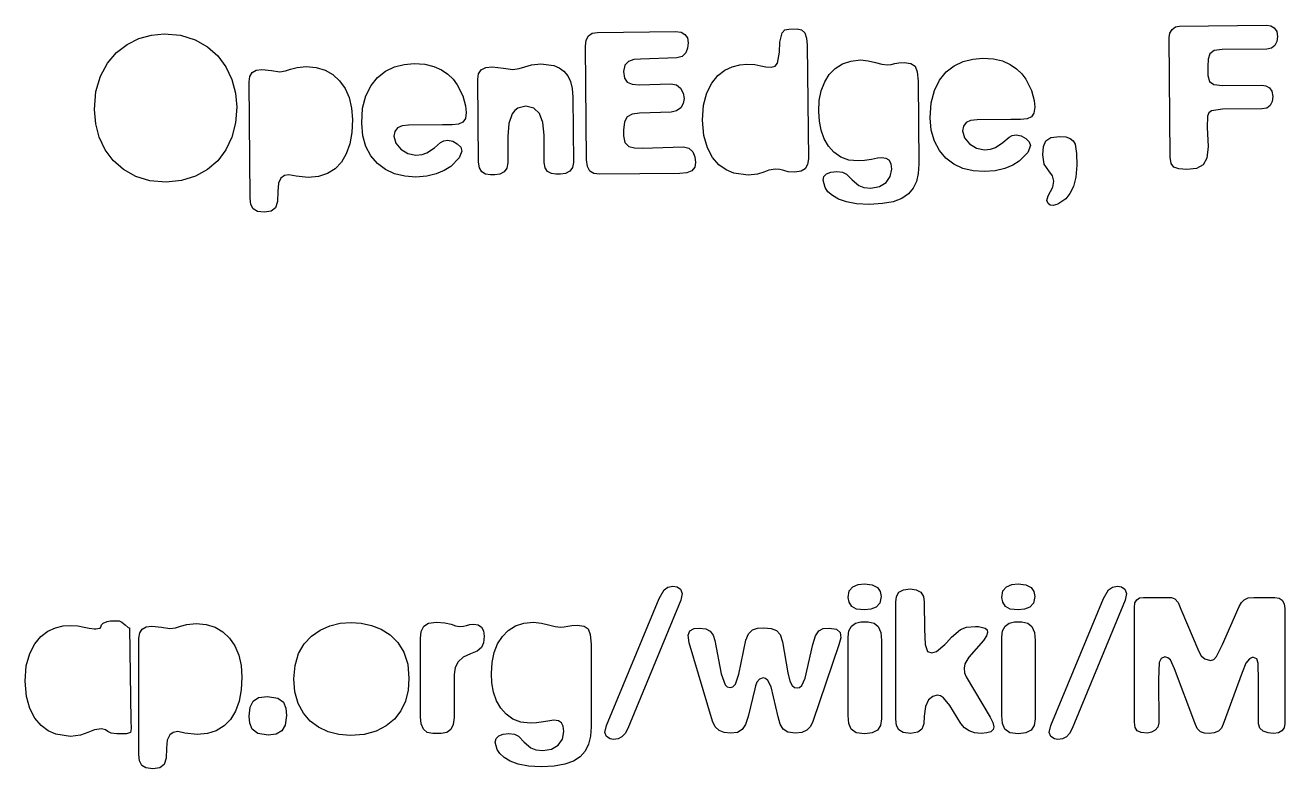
# Model space of a CAD drawing. Header units: metres. Extents: x -207 to 147, y 1162 to 1484.
# Drawn here: x -9.49 to 34.6, y 1182.22 to 1208.25 of the extents above; entities that cross this region are included whole.
import ezdxf

# ---------------------------------------------------------------- set-up
doc = ezdxf.new("R2010")
doc.units = ezdxf.units.M

msp = doc.modelspace()

# ---------------------------------------------------------------- linework, layer by layer
at = {"layer": 'COMPONENT0'}
for p, q in [((30.918, 1208.22, 0), (33.967, 1208.249, 0)), ((33.967, 1208.249, 0), (34.111, 1208.226, 0)), ((-5.509, 1207.779, 0), (-5.07, 1207.901, 0)), ((-5.07, 1207.901, 0), (-4.631, 1207.945, 0)), ((-4.631, 1207.945, 0), (-4.051, 1207.896, 0)), ((-4.051, 1207.896, 0), (-3.544, 1207.739, 0)), ((10.15, 1207.727, 0), (10.229, 1207.877, 0)), ((10.229, 1207.877, 0), (10.361, 1207.967, 0)), ((10.361, 1207.967, 0), (10.547, 1207.999, 0)), ((10.547, 1207.999, 0), (13.274, 1208.025, 0)), ((13.274, 1208.025, 0), (13.467, 1208.002, 0)), ((13.467, 1208.002, 0), (13.605, 1207.929, 0)), ((13.605, 1207.929, 0), (13.689, 1207.806, 0)), ((16.922, 1207.657, 0), (17.003, 1207.984, 0)), ((17.003, 1207.984, 0), (17.096, 1208.081, 0)), ((17.096, 1208.081, 0), (17.239, 1208.115, 0)), ((17.239, 1208.115, 0), (17.532, 1208.118, 0)), ((17.532, 1208.118, 0), (17.686, 1208.083, 0)), ((17.686, 1208.083, 0), (17.797, 1207.977, 0)), ((17.797, 1207.977, 0), (17.864, 1207.799, 0)), ((30.555, 1207.821, 0), (30.58, 1207.967, 0)), ((30.595, 1203.631, 0), (30.555, 1207.821, 0)), ((30.58, 1207.967, 0), (30.659, 1208.097, 0)), ((30.659, 1208.097, 0), (30.776, 1208.189, 0)), ((30.776, 1208.189, 0), (30.918, 1208.22, 0)), ((34.111, 1208.226, 0), (34.235, 1208.153, 0)), ((34.235, 1208.153, 0), (34.322, 1208.03, 0)), ((34.322, 1208.03, 0), (34.352, 1207.858, 0)), ((34.352, 1207.858, 0), (34.33, 1207.679, 0)), ((-6.296, 1207.291, 0), (-5.925, 1207.576, 0)), ((-5.925, 1207.576, 0), (-5.509, 1207.779, 0)), ((-3.544, 1207.739, 0), (-3.11, 1207.491, 0)), ((-3.11, 1207.491, 0), (-2.75, 1207.171, 0)), ((10.126, 1207.518, 0), (10.15, 1207.727, 0)), ((10.163, 1203.54, 0), (10.126, 1207.518, 0)), ((13.698, 1207.446, 0), (13.63, 1207.277, 0)), ((13.689, 1207.806, 0), (13.718, 1207.633, 0)), ((13.718, 1207.633, 0), (13.698, 1207.446, 0)), ((16.91, 1207.305, 0), (16.922, 1207.657, 0)), ((17.864, 1207.799, 0), (17.889, 1207.549, 0)), ((17.889, 1207.549, 0), (17.926, 1203.576, 0)), ((32.406, 1207.4, 0), (32.128, 1207.361, 0)), ((33.975, 1207.415, 0), (32.406, 1207.4, 0)), ((34.141, 1207.447, 0), (33.975, 1207.415, 0)), ((34.26, 1207.539, 0), (34.141, 1207.447, 0)), ((34.33, 1207.679, 0), (34.26, 1207.539, 0)), ((-6.611, 1206.922, 0), (-6.296, 1207.291, 0)), ((-2.75, 1207.171, 0), (-2.466, 1206.787, 0)), ((11.628, 1206.983, 0), (11.497, 1206.853, 0)), ((11.818, 1207.043, 0), (11.628, 1206.983, 0)), ((12.052, 1207.06, 0), (11.818, 1207.043, 0)), ((13.32, 1207.102, 0), (12.052, 1207.06, 0)), ((13.506, 1207.151, 0), (13.32, 1207.102, 0)), ((13.63, 1207.277, 0), (13.506, 1207.151, 0)), ((16.844, 1206.924, 0), (16.91, 1207.305, 0)), ((19.118, 1206.893, 0), (19.413, 1206.995, 0)), ((19.413, 1206.995, 0), (19.75, 1207.031, 0)), ((19.75, 1207.031, 0), (20.022, 1207.005, 0)), ((20.022, 1207.005, 0), (20.275, 1206.945, 0)), ((20.275, 1206.945, 0), (20.499, 1206.888, 0)), ((20.95, 1206.903, 0), (21.089, 1206.93, 0)), ((21.089, 1206.93, 0), (21.276, 1206.943, 0)), ((21.276, 1206.943, 0), (21.515, 1206.912, 0)), ((23.026, 1206.826, 0), (23.339, 1206.975, 0)), ((23.339, 1206.975, 0), (23.678, 1207.064, 0)), ((23.678, 1207.064, 0), (24.031, 1207.096, 0)), ((24.031, 1207.096, 0), (24.405, 1207.073, 0)), ((24.405, 1207.073, 0), (24.721, 1206.996, 0)), ((24.721, 1206.996, 0), (24.987, 1206.876, 0)), ((31.918, 1207.062, 0), (31.906, 1206.802, 0)), ((31.979, 1207.25, 0), (31.918, 1207.062, 0)), ((32.128, 1207.361, 0), (31.979, 1207.25, 0)), ((-6.86, 1206.468, 0), (-6.611, 1206.922, 0)), ((-2.466, 1206.787, 0), (-2.259, 1206.347, 0)), ((-1.626, 1206.458, 0), (-1.542, 1206.591, 0)), ((-1.542, 1206.591, 0), (-1.401, 1206.672, 0)), ((-1.401, 1206.672, 0), (-1.203, 1206.701, 0)), ((-1.203, 1206.701, 0), (-0.866, 1206.66, 0)), ((-0.866, 1206.66, 0), (-0.572, 1206.619, 0)), ((-0.572, 1206.619, 0), (-0.378, 1206.646, 0)), ((-0.378, 1206.646, 0), (-0.199, 1206.707, 0)), ((-0.199, 1206.707, 0), (0.024, 1206.771, 0)), ((0.024, 1206.771, 0), (0.35, 1206.803, 0)), ((0.35, 1206.803, 0), (0.694, 1206.774, 0)), ((0.694, 1206.774, 0), (1.007, 1206.678, 0)), ((1.007, 1206.678, 0), (1.283, 1206.52, 0)), ((1.283, 1206.52, 0), (1.516, 1206.305, 0)), ((2.847, 1206.422, 0), (3.123, 1206.637, 0)), ((3.123, 1206.637, 0), (3.437, 1206.787, 0)), ((3.437, 1206.787, 0), (3.776, 1206.875, 0)), ((3.776, 1206.875, 0), (4.128, 1206.907, 0)), ((4.128, 1206.907, 0), (4.502, 1206.884, 0)), ((4.502, 1206.884, 0), (4.818, 1206.807, 0)), ((4.818, 1206.807, 0), (5.084, 1206.688, 0)), ((5.084, 1206.688, 0), (5.308, 1206.537, 0)), ((5.308, 1206.537, 0), (5.491, 1206.361, 0)), ((6.35, 1206.363, 0), (6.38, 1206.549, 0)), ((6.38, 1206.549, 0), (6.475, 1206.683, 0)), ((6.475, 1206.683, 0), (6.634, 1206.764, 0)), ((6.634, 1206.764, 0), (6.858, 1206.793, 0)), ((6.858, 1206.793, 0), (7.254, 1206.745, 0)), ((7.254, 1206.745, 0), (7.577, 1206.697, 0)), ((7.577, 1206.697, 0), (7.804, 1206.728, 0)), ((7.804, 1206.728, 0), (8.001, 1206.796, 0)), ((8.001, 1206.796, 0), (8.231, 1206.864, 0)), ((8.231, 1206.864, 0), (8.557, 1206.897, 0)), ((8.557, 1206.897, 0), (9.012, 1206.834, 0)), ((9.012, 1206.834, 0), (9.203, 1206.752, 0)), ((9.203, 1206.752, 0), (9.368, 1206.637, 0)), ((9.368, 1206.637, 0), (9.503, 1206.481, 0)), ((11.497, 1206.853, 0), (11.448, 1206.629, 0)), ((11.448, 1206.629, 0), (11.483, 1206.396, 0)), ((14.543, 1206.225, 0), (14.756, 1206.486, 0)), ((14.756, 1206.486, 0), (14.999, 1206.674, 0)), ((14.999, 1206.674, 0), (15.262, 1206.795, 0)), ((15.262, 1206.795, 0), (15.526, 1206.861, 0)), ((15.526, 1206.861, 0), (15.771, 1206.884, 0)), ((15.771, 1206.884, 0), (16.05, 1206.868, 0)), ((16.05, 1206.868, 0), (16.263, 1206.83, 0)), ((16.263, 1206.83, 0), (16.439, 1206.791, 0)), ((16.439, 1206.791, 0), (16.622, 1206.775, 0)), ((16.622, 1206.775, 0), (16.762, 1206.813, 0)), ((16.762, 1206.813, 0), (16.844, 1206.924, 0)), ((18.497, 1206.263, 0), (18.659, 1206.523, 0)), ((18.659, 1206.523, 0), (18.866, 1206.733, 0)), ((18.866, 1206.733, 0), (19.118, 1206.893, 0)), ((20.499, 1206.888, 0), (20.69, 1206.864, 0)), ((20.69, 1206.864, 0), (20.826, 1206.877, 0)), ((20.826, 1206.877, 0), (20.95, 1206.903, 0)), ((21.515, 1206.912, 0), (21.662, 1206.815, 0)), ((21.662, 1206.815, 0), (21.738, 1206.618, 0)), ((21.738, 1206.618, 0), (21.766, 1206.288, 0)), ((22.518, 1206.325, 0), (22.75, 1206.611, 0)), ((22.75, 1206.611, 0), (23.026, 1206.826, 0)), ((24.987, 1206.876, 0), (25.211, 1206.726, 0)), ((25.211, 1206.726, 0), (25.394, 1206.55, 0)), ((25.394, 1206.55, 0), (25.537, 1206.355, 0)), ((31.906, 1206.802, 0), (31.913, 1206.487, 0)), ((31.913, 1206.487, 0), (31.966, 1206.283, 0)), ((-7.019, 1205.927, 0), (-6.86, 1206.468, 0)), ((-2.259, 1206.347, 0), (-2.13, 1205.87, 0)), ((-1.653, 1206.271, 0), (-1.626, 1206.458, 0)), ((-1.614, 1202.197, 0), (-1.653, 1206.271, 0)), ((1.516, 1206.305, 0), (1.704, 1206.036, 0)), ((2.436, 1205.777, 0), (2.616, 1206.137, 0)), ((2.616, 1206.137, 0), (2.847, 1206.422, 0)), ((5.491, 1206.361, 0), (5.634, 1206.166, 0)), ((5.634, 1206.166, 0), (5.829, 1205.772, 0)), ((6.377, 1203.46, 0), (6.35, 1206.363, 0)), ((9.503, 1206.481, 0), (9.6, 1206.279, 0)), ((9.6, 1206.279, 0), (9.659, 1206.03, 0)), ((11.483, 1206.396, 0), (11.583, 1206.253, 0)), ((11.583, 1206.253, 0), (11.754, 1206.18, 0)), ((11.754, 1206.18, 0), (12.002, 1206.158, 0)), ((12.002, 1206.158, 0), (13.108, 1206.198, 0)), ((13.108, 1206.198, 0), (13.304, 1206.159, 0)), ((13.304, 1206.159, 0), (13.451, 1206.04, 0)), ((14.369, 1205.885, 0), (14.543, 1206.225, 0)), ((18.379, 1205.955, 0), (18.497, 1206.263, 0)), ((21.766, 1206.288, 0), (21.793, 1203.385, 0)), ((22.338, 1205.965, 0), (22.518, 1206.325, 0)), ((25.537, 1206.355, 0), (25.731, 1205.961, 0)), ((31.966, 1206.283, 0), (32.117, 1206.171, 0)), ((32.117, 1206.171, 0), (32.418, 1206.14, 0)), ((32.418, 1206.14, 0), (33.796, 1206.154, 0)), ((33.796, 1206.154, 0), (33.94, 1206.131, 0)), ((33.94, 1206.131, 0), (34.065, 1206.061, 0)), ((34.065, 1206.061, 0), (34.151, 1205.936, 0)), ((-7.068, 1205.297, 0), (-7.019, 1205.927, 0)), ((-2.13, 1205.87, 0), (-2.085, 1205.374, 0)), ((1.704, 1206.036, 0), (1.844, 1205.715, 0)), ((1.844, 1205.715, 0), (1.933, 1205.348, 0)), ((2.322, 1205.34, 0), (2.436, 1205.777, 0)), ((5.829, 1205.772, 0), (5.924, 1205.425, 0)), ((9.659, 1206.03, 0), (9.681, 1205.734, 0)), ((9.681, 1205.734, 0), (9.702, 1203.448, 0)), ((13.451, 1206.04, 0), (13.543, 1205.871, 0)), ((13.543, 1205.871, 0), (13.575, 1205.682, 0)), ((13.575, 1205.682, 0), (13.547, 1205.505, 0)), ((14.255, 1205.454, 0), (14.369, 1205.885, 0)), ((18.287, 1205.229, 0), (18.308, 1205.608, 0)), ((18.308, 1205.608, 0), (18.379, 1205.955, 0)), ((22.224, 1205.528, 0), (22.338, 1205.965, 0)), ((25.731, 1205.961, 0), (25.826, 1205.614, 0)), ((25.826, 1205.614, 0), (25.85, 1205.383, 0)), ((34.151, 1205.936, 0), (34.181, 1205.748, 0)), ((34.181, 1205.748, 0), (34.159, 1205.575, 0)), ((-7.023, 1204.802, 0), (-7.068, 1205.297, 0)), ((-2.085, 1205.374, 0), (-2.124, 1204.831, 0)), ((1.933, 1205.348, 0), (1.965, 1204.943, 0)), ((2.288, 1204.823, 0), (2.322, 1205.34, 0)), ((5.948, 1205.194, 0), (5.921, 1204.981, 0)), ((5.924, 1205.425, 0), (5.948, 1205.194, 0)), ((7.646, 1205.259, 0), (7.557, 1205.143, 0)), ((7.755, 1205.342, 0), (7.646, 1205.259, 0)), ((8.036, 1205.411, 0), (7.755, 1205.342, 0)), ((8.311, 1205.35, 0), (8.036, 1205.411, 0)), ((8.509, 1205.163, 0), (8.311, 1205.35, 0)), ((8.63, 1204.848, 0), (8.509, 1205.163, 0)), ((12.011, 1205.17, 0), (11.753, 1205.137, 0)), ((13.118, 1205.21, 0), (12.011, 1205.17, 0)), ((13.313, 1205.246, 0), (13.118, 1205.21, 0)), ((13.457, 1205.352, 0), (13.313, 1205.246, 0)), ((13.547, 1205.505, 0), (13.457, 1205.352, 0)), ((14.221, 1204.92, 0), (14.255, 1205.454, 0)), ((18.31, 1204.892, 0), (18.287, 1205.229, 0)), ((22.19, 1205.011, 0), (22.224, 1205.528, 0)), ((25.823, 1205.169, 0), (25.736, 1205.041, 0)), ((25.85, 1205.383, 0), (25.823, 1205.169, 0)), ((31.943, 1205.177, 0), (31.893, 1205.06, 0)), ((32.035, 1205.252, 0), (31.943, 1205.177, 0)), ((32.426, 1205.307, 0), (32.035, 1205.252, 0)), ((33.804, 1205.32, 0), (32.426, 1205.307, 0)), ((33.971, 1205.35, 0), (33.804, 1205.32, 0)), ((34.089, 1205.439, 0), (33.971, 1205.35, 0)), ((34.159, 1205.575, 0), (34.089, 1205.439, 0)), ((-6.898, 1204.328, 0), (-7.023, 1204.802, 0)), ((-2.124, 1204.831, 0), (-2.254, 1204.331, 0)), ((1.965, 1204.943, 0), (1.944, 1204.493, 0)), ((2.327, 1204.382, 0), (2.288, 1204.823, 0)), ((3.705, 1204.724, 0), (3.545, 1204.651, 0)), ((3.929, 1204.75, 0), (3.705, 1204.724, 0)), ((5.116, 1204.761, 0), (3.929, 1204.75, 0)), ((5.453, 1204.765, 0), (5.116, 1204.761, 0)), ((5.68, 1204.788, 0), (5.453, 1204.765, 0)), ((5.834, 1204.853, 0), (5.68, 1204.788, 0)), ((5.921, 1204.981, 0), (5.834, 1204.853, 0)), ((7.439, 1204.812, 0), (7.403, 1204.349, 0)), ((7.557, 1205.143, 0), (7.439, 1204.812, 0)), ((8.674, 1204.405, 0), (8.63, 1204.848, 0)), ((11.483, 1204.867, 0), (11.453, 1204.578, 0)), ((11.58, 1205.045, 0), (11.483, 1204.867, 0)), ((11.753, 1205.137, 0), (11.58, 1205.045, 0)), ((14.266, 1204.386, 0), (14.221, 1204.92, 0)), ((18.374, 1204.57, 0), (18.31, 1204.892, 0)), ((22.23, 1204.571, 0), (22.19, 1205.011, 0)), ((23.447, 1204.84, 0), (23.352, 1204.72, 0)), ((23.607, 1204.913, 0), (23.447, 1204.84, 0)), ((23.831, 1204.939, 0), (23.607, 1204.913, 0)), ((25.019, 1204.95, 0), (23.831, 1204.939, 0)), ((25.356, 1204.953, 0), (25.019, 1204.95, 0)), ((25.583, 1204.976, 0), (25.356, 1204.953, 0)), ((25.736, 1205.041, 0), (25.583, 1204.976, 0)), ((31.893, 1205.06, 0), (31.89, 1204.663, 0)), ((-6.693, 1203.892, 0), (-6.898, 1204.328, 0)), ((-2.254, 1204.331, 0), (-2.466, 1203.886, 0)), ((1.944, 1204.493, 0), (1.873, 1204.095, 0)), ((2.438, 1203.999, 0), (2.327, 1204.382, 0)), ((3.45, 1204.531, 0), (3.419, 1204.364, 0)), ((3.419, 1204.364, 0), (3.488, 1204.123, 0)), ((3.545, 1204.651, 0), (3.45, 1204.531, 0)), ((7.403, 1204.349, 0), (7.405, 1203.426, 0)), ((8.675, 1203.438, 0), (8.674, 1204.405, 0)), ((11.453, 1204.578, 0), (11.455, 1204.373, 0)), ((11.455, 1204.373, 0), (11.505, 1204.139, 0)), ((14.391, 1203.957, 0), (14.266, 1204.386, 0)), ((18.479, 1204.274, 0), (18.374, 1204.57, 0)), ((22.341, 1204.188, 0), (22.23, 1204.571, 0)), ((23.352, 1204.72, 0), (23.322, 1204.553, 0)), ((23.322, 1204.553, 0), (23.39, 1204.311, 0)), ((23.39, 1204.311, 0), (23.564, 1204.097, 0)), ((24.737, 1204.148, 0), (24.951, 1204.326, 0)), ((24.951, 1204.326, 0), (25.064, 1204.388, 0)), ((25.064, 1204.388, 0), (25.2, 1204.409, 0)), ((25.2, 1204.409, 0), (25.376, 1204.374, 0)), ((25.376, 1204.374, 0), (25.538, 1204.284, 0)), ((25.538, 1204.284, 0), (25.657, 1204.164, 0)), ((26.24, 1204.199, 0), (26.417, 1204.316, 0)), ((26.417, 1204.316, 0), (26.725, 1204.358, 0)), ((26.725, 1204.358, 0), (26.937, 1204.342, 0)), ((26.937, 1204.342, 0), (27.088, 1204.288, 0)), ((27.088, 1204.288, 0), (27.193, 1204.201, 0)), ((31.89, 1204.663, 0), (31.918, 1204.004, 0)), ((-6.41, 1203.515, 0), (-6.693, 1203.892, 0)), ((-2.466, 1203.886, 0), (-2.752, 1203.505, 0)), ((1.873, 1204.095, 0), (1.75, 1203.75, 0)), ((2.611, 1203.674, 0), (2.438, 1203.999, 0)), ((3.488, 1204.123, 0), (3.662, 1203.908, 0)), ((3.662, 1203.908, 0), (3.905, 1203.753, 0)), ((4.572, 1203.781, 0), (4.834, 1203.96, 0)), ((4.834, 1203.96, 0), (5.049, 1204.138, 0)), ((5.049, 1204.138, 0), (5.162, 1204.199, 0)), ((5.162, 1204.199, 0), (5.297, 1204.221, 0)), ((5.297, 1204.221, 0), (5.474, 1204.186, 0)), ((5.474, 1204.186, 0), (5.636, 1204.096, 0)), ((5.636, 1204.096, 0), (5.754, 1203.976, 0)), ((5.799, 1203.844, 0), (5.703, 1203.605, 0)), ((5.754, 1203.976, 0), (5.799, 1203.844, 0)), ((11.505, 1204.139, 0), (11.638, 1204.008, 0)), ((11.638, 1204.008, 0), (11.844, 1203.955, 0)), ((11.844, 1203.955, 0), (12.111, 1203.947, 0)), ((12.111, 1203.947, 0), (13.555, 1203.99, 0)), ((13.555, 1203.99, 0), (13.745, 1203.948, 0)), ((13.745, 1203.948, 0), (13.875, 1203.817, 0)), ((14.575, 1203.622, 0), (14.391, 1203.957, 0)), ((18.628, 1204.015, 0), (18.479, 1204.274, 0)), ((18.821, 1203.8, 0), (18.628, 1204.015, 0)), ((22.514, 1203.862, 0), (22.341, 1204.188, 0)), ((22.742, 1203.594, 0), (22.514, 1203.862, 0)), ((23.564, 1204.097, 0), (23.808, 1203.941, 0)), ((23.808, 1203.941, 0), (24.09, 1203.885, 0)), ((24.09, 1203.885, 0), (24.304, 1203.908, 0)), ((24.304, 1203.908, 0), (24.475, 1203.97, 0)), ((24.475, 1203.97, 0), (24.737, 1204.148, 0)), ((25.702, 1204.033, 0), (25.605, 1203.794, 0)), ((25.657, 1204.164, 0), (25.702, 1204.033, 0)), ((26.131, 1203.707, 0), (26.156, 1203.999, 0)), ((26.156, 1203.999, 0), (26.24, 1204.199, 0)), ((27.193, 1204.201, 0), (27.262, 1204.084, 0)), ((27.262, 1204.084, 0), (27.317, 1203.762, 0)), ((31.918, 1204.004, 0), (31.878, 1203.6, 0)), ((-6.053, 1203.201, 0), (-6.41, 1203.515, 0)), ((-2.752, 1203.505, 0), (-3.109, 1203.195, 0)), ((1.576, 1203.458, 0), (1.354, 1203.225, 0)), ((1.75, 1203.75, 0), (1.576, 1203.458, 0)), ((2.839, 1203.406, 0), (2.611, 1203.674, 0)), ((3.116, 1203.197, 0), (2.839, 1203.406, 0)), ((3.905, 1203.753, 0), (4.188, 1203.697, 0)), ((4.188, 1203.697, 0), (4.401, 1203.719, 0)), ((4.401, 1203.719, 0), (4.572, 1203.781, 0)), ((5.703, 1203.605, 0), (5.405, 1203.305, 0)), ((6.407, 1203.257, 0), (6.377, 1203.46, 0)), ((7.405, 1203.426, 0), (7.374, 1203.241, 0)), ((8.706, 1203.254, 0), (8.675, 1203.438, 0)), ((9.702, 1203.448, 0), (9.671, 1203.263, 0)), ((10.193, 1203.302, 0), (10.163, 1203.54, 0)), ((13.875, 1203.817, 0), (13.951, 1203.636, 0)), ((13.978, 1203.444, 0), (13.945, 1203.277, 0)), ((13.951, 1203.636, 0), (13.978, 1203.444, 0)), ((14.796, 1203.367, 0), (14.575, 1203.622, 0)), ((17.926, 1203.576, 0), (17.9, 1203.371, 0)), ((19.057, 1203.634, 0), (18.821, 1203.8, 0)), ((19.338, 1203.53, 0), (19.057, 1203.634, 0)), ((19.667, 1203.497, 0), (19.338, 1203.53, 0)), ((19.886, 1203.514, 0), (19.667, 1203.497, 0)), ((20.132, 1203.553, 0), (19.886, 1203.514, 0)), ((20.347, 1203.592, 0), (20.132, 1203.553, 0)), ((20.487, 1203.608, 0), (20.347, 1203.592, 0)), ((20.65, 1203.586, 0), (20.487, 1203.608, 0)), ((20.759, 1203.519, 0), (20.65, 1203.586, 0)), ((20.82, 1203.397, 0), (20.759, 1203.519, 0)), ((23.018, 1203.385, 0), (22.742, 1203.594, 0)), ((25.307, 1203.494, 0), (25.081, 1203.355, 0)), ((25.605, 1203.794, 0), (25.307, 1203.494, 0)), ((26.181, 1203.385, 0), (26.131, 1203.707, 0)), ((27.317, 1203.762, 0), (27.321, 1203.352, 0)), ((30.628, 1203.412, 0), (30.595, 1203.631, 0)), ((30.723, 1203.281, 0), (30.628, 1203.412, 0)), ((31.878, 1203.6, 0), (31.745, 1203.357, 0)), ((-5.624, 1202.958, 0), (-6.053, 1203.201, 0)), ((-5.124, 1202.803, 0), (-5.624, 1202.958, 0)), ((-3.535, 1202.959, 0), (-4.019, 1202.809, 0)), ((-3.109, 1203.195, 0), (-3.535, 1202.959, 0)), ((-0.419, 1202.984, 0), (-0.544, 1202.892, 0)), ((-0.26, 1203.016, 0), (-0.419, 1202.984, 0)), ((-0.01, 1202.967, 0), (-0.26, 1203.016, 0)), ((0.416, 1202.92, 0), (-0.01, 1202.967, 0)), ((1.087, 1203.058, 0), (0.774, 1202.956, 0)), ((1.354, 1203.225, 0), (1.087, 1203.058, 0)), ((3.436, 1203.049, 0), (3.116, 1203.197, 0)), ((3.793, 1202.961, 0), (3.436, 1203.049, 0)), ((4.181, 1202.935, 0), (3.793, 1202.961, 0)), ((4.565, 1202.965, 0), (4.181, 1202.935, 0)), ((4.898, 1203.048, 0), (4.565, 1202.965, 0)), ((5.178, 1203.167, 0), (4.898, 1203.048, 0)), ((5.405, 1203.305, 0), (5.178, 1203.167, 0)), ((6.491, 1203.117, 0), (6.407, 1203.257, 0)), ((6.622, 1203.035, 0), (6.491, 1203.117, 0)), ((6.792, 1203.01, 0), (6.622, 1203.035, 0)), ((6.954, 1203.011, 0), (6.792, 1203.01, 0)), ((7.13, 1203.037, 0), (6.954, 1203.011, 0)), ((7.276, 1203.113, 0), (7.13, 1203.037, 0)), ((7.374, 1203.241, 0), (7.276, 1203.113, 0)), ((8.796, 1203.127, 0), (8.706, 1203.254, 0)), ((8.928, 1203.054, 0), (8.796, 1203.127, 0)), ((9.09, 1203.031, 0), (8.928, 1203.054, 0)), ((9.252, 1203.033, 0), (9.09, 1203.031, 0)), ((9.427, 1203.059, 0), (9.252, 1203.033, 0)), ((9.573, 1203.135, 0), (9.427, 1203.059, 0)), ((9.671, 1203.263, 0), (9.573, 1203.135, 0)), ((10.277, 1203.145, 0), (10.193, 1203.302, 0)), ((10.419, 1203.059, 0), (10.277, 1203.145, 0)), ((10.623, 1203.031, 0), (10.419, 1203.059, 0)), ((13.424, 1203.058, 0), (10.623, 1203.031, 0)), ((13.668, 1203.084, 0), (13.424, 1203.058, 0)), ((13.841, 1203.157, 0), (13.668, 1203.084, 0)), ((13.945, 1203.277, 0), (13.841, 1203.157, 0)), ((15.045, 1203.187, 0), (14.796, 1203.367, 0)), ((15.312, 1203.075, 0), (15.045, 1203.187, 0)), ((15.822, 1203, 0), (15.312, 1203.075, 0)), ((16.148, 1203.036, 0), (15.822, 1203, 0)), ((16.364, 1203.107, 0), (16.148, 1203.036, 0)), ((16.546, 1203.179, 0), (16.364, 1203.107, 0)), ((16.773, 1203.214, 0), (16.546, 1203.179, 0)), ((16.927, 1203.197, 0), (16.773, 1203.214, 0)), ((17.063, 1203.158, 0), (16.927, 1203.197, 0)), ((17.221, 1203.119, 0), (17.063, 1203.158, 0)), ((17.448, 1203.103, 0), (17.221, 1203.119, 0)), ((17.668, 1203.134, 0), (17.448, 1203.103, 0)), ((17.816, 1203.224, 0), (17.668, 1203.134, 0)), ((17.9, 1203.371, 0), (17.816, 1203.224, 0)), ((18.471, 1202.955, 0), (18.564, 1203.047, 0)), ((18.564, 1203.047, 0), (18.716, 1203.103, 0)), ((18.716, 1203.103, 0), (18.922, 1203.124, 0)), ((18.922, 1203.124, 0), (19.12, 1203.103, 0)), ((19.12, 1203.103, 0), (19.257, 1203.035, 0)), ((19.257, 1203.035, 0), (19.46, 1202.836, 0)), ((20.794, 1202.954, 0), (20.842, 1203.215, 0)), ((20.842, 1203.215, 0), (20.82, 1203.397, 0)), ((21.775, 1203.062, 0), (21.711, 1202.78, 0)), ((21.793, 1203.385, 0), (21.775, 1203.062, 0)), ((23.338, 1203.237, 0), (23.018, 1203.385, 0)), ((23.695, 1203.15, 0), (23.338, 1203.237, 0)), ((24.083, 1203.123, 0), (23.695, 1203.15, 0)), ((24.468, 1203.153, 0), (24.083, 1203.123, 0)), ((24.8, 1203.236, 0), (24.468, 1203.153, 0)), ((25.081, 1203.355, 0), (24.8, 1203.236, 0)), ((26.341, 1203.152, 0), (26.181, 1203.385, 0)), ((26.475, 1202.973, 0), (26.341, 1203.152, 0)), ((26.521, 1202.787, 0), (26.475, 1202.973, 0)), ((27.321, 1203.352, 0), (27.294, 1202.93, 0)), ((30.897, 1203.217, 0), (30.723, 1203.281, 0)), ((31.171, 1203.197, 0), (30.897, 1203.217, 0)), ((31.511, 1203.233, 0), (31.171, 1203.197, 0)), ((31.745, 1203.357, 0), (31.511, 1203.233, 0)), ((-4.552, 1202.755, 0), (-5.124, 1202.803, 0)), ((-4.019, 1202.809, 0), (-4.552, 1202.755, 0)), ((-0.625, 1202.715, 0), (-0.65, 1202.426, 0)), ((-0.544, 1202.892, 0), (-0.625, 1202.715, 0)), ((0.774, 1202.956, 0), (0.416, 1202.92, 0)), ((18.441, 1202.826, 0), (18.471, 1202.955, 0)), ((18.514, 1202.566, 0), (18.441, 1202.826, 0)), ((18.612, 1202.421, 0), (18.514, 1202.566, 0)), ((19.46, 1202.836, 0), (19.693, 1202.636, 0)), ((19.693, 1202.636, 0), (19.867, 1202.569, 0)), ((19.867, 1202.569, 0), (20.115, 1202.549, 0)), ((20.115, 1202.549, 0), (20.413, 1202.598, 0)), ((20.413, 1202.598, 0), (20.645, 1202.741, 0)), ((20.645, 1202.741, 0), (20.794, 1202.954, 0)), ((21.597, 1202.54, 0), (21.426, 1202.341, 0)), ((21.711, 1202.78, 0), (21.597, 1202.54, 0)), ((26.399, 1202.426, 0), (26.482, 1202.585, 0)), ((26.482, 1202.585, 0), (26.521, 1202.787, 0)), ((27.207, 1202.603, 0), (27.08, 1202.356, 0)), ((27.294, 1202.93, 0), (27.207, 1202.603, 0)), ((-1.587, 1201.975, 0), (-1.614, 1202.197, 0)), ((-0.665, 1202.078, 0), (-0.732, 1201.857, 0)), ((-0.65, 1202.426, 0), (-0.665, 1202.078, 0)), ((18.765, 1202.286, 0), (18.612, 1202.421, 0)), ((18.979, 1202.165, 0), (18.765, 1202.286, 0)), ((19.259, 1202.063, 0), (18.979, 1202.165, 0)), ((21.192, 1202.184, 0), (20.89, 1202.071, 0)), ((21.426, 1202.341, 0), (21.192, 1202.184, 0)), ((26.278, 1202.11, 0), (26.316, 1202.279, 0)), ((26.326, 1202.004, 0), (26.278, 1202.11, 0)), ((26.316, 1202.279, 0), (26.399, 1202.426, 0)), ((26.936, 1202.175, 0), (26.653, 1201.982, 0)), ((27.08, 1202.356, 0), (26.936, 1202.175, 0)), ((-1.512, 1201.821, 0), (-1.587, 1201.975, 0)), ((-1.365, 1201.731, 0), (-1.512, 1201.821, 0)), ((-1.126, 1201.703, 0), (-1.365, 1201.731, 0)), ((-0.878, 1201.739, 0), (-1.126, 1201.703, 0)), ((-0.732, 1201.857, 0), (-0.878, 1201.739, 0)), ((19.616, 1201.995, 0), (19.259, 1202.063, 0)), ((20.062, 1201.975, 0), (19.616, 1201.995, 0)), ((20.515, 1202.002, 0), (20.062, 1201.975, 0)), ((20.89, 1202.071, 0), (20.515, 1202.002, 0)), ((26.394, 1201.953, 0), (26.326, 1202.004, 0)), ((26.499, 1201.936, 0), (26.394, 1201.953, 0)), ((26.653, 1201.982, 0), (26.499, 1201.936, 0))]:
    msp.add_line(p, q, dxfattribs=at)
at = {"layer": 'COMPONENT1'}
for p, q in [((12.7, 1188.187, 0), (12.876, 1188.484, 0)), ((12.876, 1188.484, 0), (13.008, 1188.581, 0)), ((13.008, 1188.581, 0), (13.184, 1188.613, 0)), ((13.184, 1188.613, 0), (13.327, 1188.587, 0)), ((13.327, 1188.587, 0), (13.444, 1188.503, 0)), ((13.444, 1188.503, 0), (13.503, 1188.352, 0)), ((19.317, 1188.222, 0), (19.359, 1188.45, 0)), ((19.359, 1188.45, 0), (19.486, 1188.592, 0)), ((19.486, 1188.592, 0), (19.671, 1188.667, 0)), ((19.671, 1188.667, 0), (19.889, 1188.691, 0)), ((19.889, 1188.691, 0), (20.164, 1188.66, 0)), ((20.164, 1188.66, 0), (20.343, 1188.567, 0)), ((20.343, 1188.567, 0), (20.442, 1188.426, 0)), ((20.442, 1188.426, 0), (20.475, 1188.251, 0)), ((21.098, 1188.401, 0), (21.25, 1188.489, 0)), ((21.25, 1188.489, 0), (21.487, 1188.518, 0)), ((21.487, 1188.518, 0), (21.705, 1188.489, 0)), ((21.705, 1188.489, 0), (21.861, 1188.401, 0)), ((24.697, 1188.222, 0), (24.739, 1188.45, 0)), ((24.739, 1188.45, 0), (24.865, 1188.592, 0)), ((24.865, 1188.592, 0), (25.05, 1188.667, 0)), ((25.05, 1188.667, 0), (25.268, 1188.691, 0)), ((25.268, 1188.691, 0), (25.543, 1188.66, 0)), ((25.543, 1188.66, 0), (25.723, 1188.567, 0)), ((25.723, 1188.567, 0), (25.822, 1188.426, 0)), ((25.822, 1188.426, 0), (25.855, 1188.251, 0)), ((28.259, 1188.187, 0), (28.435, 1188.484, 0)), ((28.435, 1188.484, 0), (28.567, 1188.581, 0)), ((28.567, 1188.581, 0), (28.743, 1188.613, 0)), ((28.743, 1188.613, 0), (28.885, 1188.587, 0)), ((28.885, 1188.587, 0), (29.003, 1188.503, 0)), ((29.003, 1188.503, 0), (29.061, 1188.352, 0)), ((10.853, 1183.731, 0), (12.7, 1188.187, 0)), ((13.463, 1188.129, 0), (11.601, 1183.628, 0)), ((13.503, 1188.352, 0), (13.463, 1188.129, 0)), ((19.348, 1188.048, 0), (19.317, 1188.222, 0)), ((19.442, 1187.907, 0), (19.348, 1188.048, 0)), ((20.432, 1188.019, 0), (20.303, 1187.878, 0)), ((20.475, 1188.251, 0), (20.432, 1188.019, 0)), ((20.988, 1188.049, 0), (21.016, 1188.255, 0)), ((20.988, 1183.958, 0), (20.988, 1188.049, 0)), ((21.016, 1188.255, 0), (21.098, 1188.401, 0)), ((21.861, 1188.401, 0), (21.954, 1188.255, 0)), ((21.954, 1188.255, 0), (21.985, 1188.049, 0)), ((21.985, 1188.049, 0), (21.989, 1187.111, 0)), ((24.728, 1188.048, 0), (24.697, 1188.222, 0)), ((24.821, 1187.907, 0), (24.728, 1188.048, 0)), ((25.812, 1188.019, 0), (25.682, 1187.878, 0)), ((25.855, 1188.251, 0), (25.812, 1188.019, 0)), ((26.412, 1183.731, 0), (28.259, 1188.187, 0)), ((29.021, 1188.129, 0), (27.159, 1183.628, 0)), ((29.061, 1188.352, 0), (29.021, 1188.129, 0)), ((29.34, 1187.871, 0), (29.36, 1188.025, 0)), ((29.36, 1188.025, 0), (29.42, 1188.135, 0)), ((29.42, 1188.135, 0), (29.521, 1188.2, 0)), ((29.521, 1188.2, 0), (29.663, 1188.222, 0)), ((29.663, 1188.222, 0), (30.528, 1188.222, 0)), ((30.528, 1188.222, 0), (30.638, 1188.215, 0)), ((30.638, 1188.215, 0), (30.759, 1188.168, 0)), ((30.759, 1188.168, 0), (30.876, 1188.043, 0)), ((30.876, 1188.043, 0), (30.968, 1187.812, 0)), ((33.006, 1187.9, 0), (33.084, 1188.036, 0)), ((33.084, 1188.036, 0), (33.186, 1188.138, 0)), ((33.186, 1188.138, 0), (33.326, 1188.201, 0)), ((33.326, 1188.201, 0), (33.519, 1188.222, 0)), ((33.519, 1188.222, 0), (34.253, 1188.222, 0)), ((34.253, 1188.222, 0), (34.407, 1188.198, 0)), ((34.407, 1188.198, 0), (34.517, 1188.124, 0)), ((34.517, 1188.124, 0), (34.583, 1188, 0)), ((34.583, 1188, 0), (34.605, 1187.827, 0)), ((19.616, 1187.813, 0), (19.442, 1187.907, 0)), ((19.889, 1187.782, 0), (19.616, 1187.813, 0)), ((20.113, 1187.806, 0), (19.889, 1187.782, 0)), ((20.303, 1187.878, 0), (20.113, 1187.806, 0)), ((24.995, 1187.813, 0), (24.821, 1187.907, 0)), ((25.268, 1187.782, 0), (24.995, 1187.813, 0)), ((25.493, 1187.806, 0), (25.268, 1187.782, 0)), ((25.682, 1187.878, 0), (25.493, 1187.806, 0)), ((29.34, 1183.854, 0), (29.34, 1187.871, 0)), ((30.968, 1187.812, 0), (31.599, 1186.331, 0)), ((32.427, 1186.566, 0), (33.006, 1187.9, 0)), ((34.605, 1187.827, 0), (34.605, 1183.811, 0)), ((-8.698, 1187.039, 0), (-8.433, 1187.157, 0)), ((-8.433, 1187.157, 0), (-8.168, 1187.221, 0)), ((-8.168, 1187.221, 0), (-7.923, 1187.242, 0)), ((-7.923, 1187.242, 0), (-7.645, 1187.223, 0)), ((-7.645, 1187.223, 0), (-7.432, 1187.183, 0)), ((-7.432, 1187.183, 0), (-7.256, 1187.143, 0)), ((-7.256, 1187.143, 0), (-7.073, 1187.124, 0)), ((-7.073, 1187.124, 0), (-7.022, 1187.124, 0)), ((-7.022, 1187.124, 0), (-6.945, 1187.132, 0)), ((-6.945, 1187.132, 0), (-6.872, 1187.146, 0)), ((-6.872, 1187.146, 0), (-6.839, 1187.176, 0)), ((-6.839, 1187.176, 0), (-6.816, 1187.258, 0)), ((-6.816, 1187.258, 0), (-6.762, 1187.315, 0)), ((-6.762, 1187.315, 0), (-6.622, 1187.377, 0)), ((-6.622, 1187.377, 0), (-6.509, 1187.396, 0)), ((-6.509, 1187.396, 0), (-6.201, 1187.396, 0)), ((-6.201, 1187.396, 0), (-6.113, 1187.352, 0)), ((-6.113, 1187.352, 0), (-5.992, 1187.256, 0)), ((-5.992, 1187.256, 0), (-5.886, 1187.172, 0)), ((-5.886, 1187.172, 0), (-5.842, 1187.154, 0)), ((-5.842, 1187.154, 0), (-5.798, 1183.912, 0)), ((-5.482, 1186.979, 0), (-5.396, 1187.112, 0)), ((-5.396, 1187.112, 0), (-5.255, 1187.192, 0)), ((-5.255, 1187.192, 0), (-5.056, 1187.218, 0)), ((-5.056, 1187.218, 0), (-4.719, 1187.174, 0)), ((-4.719, 1187.174, 0), (-4.426, 1187.13, 0)), ((-4.426, 1187.13, 0), (-4.232, 1187.156, 0)), ((-4.232, 1187.156, 0), (-4.052, 1187.215, 0)), ((-4.052, 1187.215, 0), (-3.829, 1187.277, 0)), ((-3.829, 1187.277, 0), (-3.503, 1187.306, 0)), ((-3.503, 1187.306, 0), (-3.159, 1187.273, 0)), ((-3.159, 1187.273, 0), (-2.847, 1187.174, 0)), ((-2.847, 1187.174, 0), (-2.572, 1187.014, 0)), ((0.833, 1187.077, 0), (1.173, 1187.225, 0)), ((1.173, 1187.225, 0), (1.54, 1187.313, 0)), ((1.54, 1187.313, 0), (1.921, 1187.342, 0)), ((1.921, 1187.342, 0), (2.275, 1187.316, 0)), ((2.275, 1187.316, 0), (2.632, 1187.239, 0)), ((2.632, 1187.239, 0), (2.975, 1187.105, 0)), ((2.975, 1187.105, 0), (3.284, 1186.906, 0)), ((4.375, 1187.032, 0), (4.461, 1187.212, 0)), ((4.461, 1187.212, 0), (4.628, 1187.322, 0)), ((4.628, 1187.322, 0), (4.905, 1187.358, 0)), ((4.905, 1187.358, 0), (5.198, 1187.333, 0)), ((5.198, 1187.333, 0), (5.415, 1187.278, 0)), ((5.415, 1187.278, 0), (5.576, 1187.223, 0)), ((5.576, 1187.223, 0), (5.711, 1187.197, 0)), ((5.711, 1187.197, 0), (5.851, 1187.212, 0)), ((5.851, 1187.212, 0), (5.961, 1187.241, 0)), ((5.961, 1187.241, 0), (6.071, 1187.27, 0)), ((6.071, 1187.27, 0), (6.21, 1187.285, 0)), ((6.21, 1187.285, 0), (6.37, 1187.258, 0)), ((6.37, 1187.258, 0), (6.485, 1187.179, 0)), ((6.485, 1187.179, 0), (6.553, 1187.046, 0)), ((7.421, 1187.061, 0), (7.674, 1187.219, 0)), ((7.674, 1187.219, 0), (7.97, 1187.318, 0)), ((7.97, 1187.318, 0), (8.308, 1187.351, 0)), ((8.308, 1187.351, 0), (8.579, 1187.321, 0)), ((8.579, 1187.321, 0), (8.832, 1187.259, 0)), ((8.832, 1187.259, 0), (9.056, 1187.2, 0)), ((9.056, 1187.2, 0), (9.246, 1187.175, 0)), ((9.246, 1187.175, 0), (9.382, 1187.186, 0)), ((9.382, 1187.186, 0), (9.507, 1187.211, 0)), ((9.507, 1187.211, 0), (9.646, 1187.237, 0)), ((9.646, 1187.237, 0), (9.833, 1187.248, 0)), ((9.833, 1187.248, 0), (10.072, 1187.215, 0)), ((10.072, 1187.215, 0), (10.218, 1187.116, 0)), ((10.218, 1187.116, 0), (10.292, 1186.918, 0)), ((13.78, 1187.054, 0), (13.923, 1187.127, 0)), ((13.923, 1187.127, 0), (14.114, 1187.145, 0)), ((14.114, 1187.145, 0), (14.336, 1187.118, 0)), ((14.336, 1187.118, 0), (14.491, 1187.035, 0)), ((15.964, 1187.079, 0), (16.149, 1187.139, 0)), ((16.149, 1187.139, 0), (16.371, 1187.159, 0)), ((16.371, 1187.159, 0), (16.619, 1187.136, 0)), ((16.619, 1187.136, 0), (16.804, 1187.064, 0)), ((18.292, 1187.046, 0), (18.446, 1187.127, 0)), ((18.446, 1187.127, 0), (18.658, 1187.145, 0)), ((18.658, 1187.145, 0), (18.911, 1187.105, 0)), ((18.911, 1187.105, 0), (19.036, 1186.988, 0)), ((19.347, 1187.048, 0), (19.438, 1187.216, 0)), ((19.438, 1187.216, 0), (19.578, 1187.323, 0)), ((19.578, 1187.323, 0), (19.757, 1187.359, 0)), ((19.757, 1187.359, 0), (20.021, 1187.359, 0)), ((20.021, 1187.359, 0), (20.226, 1187.318, 0)), ((20.226, 1187.318, 0), (20.373, 1187.197, 0)), ((20.373, 1187.197, 0), (20.461, 1186.996, 0)), ((21.989, 1187.111, 0), (22.014, 1186.572, 0)), ((22.938, 1186.833, 0), (23.246, 1187.096, 0)), ((23.246, 1187.096, 0), (23.458, 1187.173, 0)), ((23.458, 1187.173, 0), (23.774, 1187.199, 0)), ((23.774, 1187.199, 0), (23.876, 1187.199, 0)), ((23.876, 1187.199, 0), (24.118, 1187.148, 0)), ((24.118, 1187.148, 0), (24.179, 1187.084, 0)), ((24.179, 1187.084, 0), (24.199, 1186.994, 0)), ((24.727, 1187.048, 0), (24.818, 1187.216, 0)), ((24.818, 1187.216, 0), (24.958, 1187.323, 0)), ((24.958, 1187.323, 0), (25.136, 1187.359, 0)), ((25.136, 1187.359, 0), (25.4, 1187.359, 0)), ((25.4, 1187.359, 0), (25.605, 1187.318, 0)), ((25.605, 1187.318, 0), (25.752, 1187.197, 0)), ((25.752, 1187.197, 0), (25.84, 1186.996, 0)), ((-9.158, 1186.594, 0), (-8.942, 1186.853, 0)), ((-8.942, 1186.853, 0), (-8.698, 1187.039, 0)), ((-5.51, 1186.793, 0), (-5.482, 1186.979, 0)), ((-5.51, 1182.719, 0), (-5.51, 1186.793, 0)), ((-2.572, 1187.014, 0), (-2.341, 1186.797, 0)), ((-2.341, 1186.797, 0), (-2.156, 1186.526, 0)), ((0.278, 1186.591, 0), (0.532, 1186.866, 0)), ((0.532, 1186.866, 0), (0.833, 1187.077, 0)), ((3.284, 1186.906, 0), (3.55, 1186.639, 0)), ((4.347, 1186.787, 0), (4.375, 1187.032, 0)), ((4.347, 1184.045, 0), (4.347, 1186.787, 0)), ((6.553, 1187.046, 0), (6.576, 1186.86, 0)), ((6.576, 1186.86, 0), (6.553, 1186.629, 0)), ((7.047, 1186.594, 0), (7.212, 1186.852, 0)), ((7.212, 1186.852, 0), (7.421, 1187.061, 0)), ((10.292, 1186.918, 0), (10.317, 1186.588, 0)), ((13.714, 1186.896, 0), (13.78, 1187.054, 0)), ((13.747, 1186.632, 0), (13.714, 1186.896, 0)), ((14.491, 1187.035, 0), (14.593, 1186.898, 0)), ((14.593, 1186.898, 0), (14.656, 1186.706, 0)), ((14.656, 1186.706, 0), (14.876, 1185.549, 0)), ((15.492, 1185.534, 0), (15.741, 1186.72, 0)), ((15.741, 1186.72, 0), (15.826, 1186.949, 0)), ((15.826, 1186.949, 0), (15.964, 1187.079, 0)), ((16.804, 1187.064, 0), (16.934, 1186.916, 0)), ((16.934, 1186.916, 0), (17.016, 1186.662, 0)), ((17.016, 1186.662, 0), (17.207, 1185.578, 0)), ((18.086, 1186.574, 0), (18.178, 1186.871, 0)), ((18.178, 1186.871, 0), (18.292, 1187.046, 0)), ((19.058, 1186.804, 0), (18.995, 1186.559, 0)), ((19.036, 1186.988, 0), (19.058, 1186.804, 0)), ((19.317, 1186.831, 0), (19.347, 1187.048, 0)), ((19.317, 1184.089, 0), (19.317, 1186.831, 0)), ((20.461, 1186.996, 0), (20.49, 1186.714, 0)), ((20.49, 1186.714, 0), (20.49, 1183.972, 0)), ((22.762, 1186.635, 0), (22.938, 1186.833, 0)), ((24.052, 1186.715, 0), (23.539, 1186.129, 0)), ((24.162, 1186.869, 0), (24.052, 1186.715, 0)), ((24.199, 1186.994, 0), (24.162, 1186.869, 0)), ((24.697, 1186.831, 0), (24.727, 1187.048, 0)), ((24.697, 1184.089, 0), (24.697, 1186.831, 0)), ((25.84, 1186.996, 0), (25.869, 1186.714, 0)), ((25.869, 1186.714, 0), (25.869, 1183.972, 0)), ((-9.453, 1185.825, 0), (-9.334, 1186.255, 0)), ((-9.334, 1186.255, 0), (-9.158, 1186.594, 0)), ((-2.156, 1186.526, 0), (-2.018, 1186.203, 0)), ((-2.018, 1186.203, 0), (-1.933, 1185.836, 0)), ((-0.045, 1185.842, 0), (0.081, 1186.251, 0)), ((0.081, 1186.251, 0), (0.278, 1186.591, 0)), ((3.55, 1186.639, 0), (3.761, 1186.298, 0)), ((3.761, 1186.298, 0), (3.898, 1185.88, 0)), ((6.093, 1186.244, 0), (5.842, 1186.131, 0)), ((6.336, 1186.343, 0), (6.093, 1186.244, 0)), ((6.481, 1186.464, 0), (6.336, 1186.343, 0)), ((6.553, 1186.629, 0), (6.481, 1186.464, 0)), ((6.852, 1185.941, 0), (6.926, 1186.288, 0)), ((6.926, 1186.288, 0), (7.047, 1186.594, 0)), ((10.317, 1186.588, 0), (10.317, 1183.686, 0)), ((14.568, 1183.891, 0), (13.747, 1186.632, 0)), ((17.808, 1185.388, 0), (18.086, 1186.574, 0)), ((18.995, 1186.559, 0), (18.086, 1183.876, 0)), ((22.014, 1186.572, 0), (22.091, 1186.33, 0)), ((22.091, 1186.33, 0), (22.249, 1186.275, 0)), ((22.249, 1186.275, 0), (22.41, 1186.323, 0)), ((22.41, 1186.323, 0), (22.703, 1186.569, 0)), ((22.703, 1186.569, 0), (22.762, 1186.635, 0)), ((31.599, 1186.331, 0), (31.679, 1186.17, 0)), ((32.218, 1186.152, 0), (32.427, 1186.566, 0)), ((-9.492, 1185.291, 0), (-9.453, 1185.825, 0)), ((-1.933, 1185.836, 0), (-1.905, 1185.43, 0)), ((-0.087, 1185.365, 0), (-0.045, 1185.842, 0)), ((3.898, 1185.88, 0), (3.944, 1185.379, 0)), ((5.557, 1185.765, 0), (5.521, 1185.526, 0)), ((5.664, 1185.969, 0), (5.557, 1185.765, 0)), ((5.842, 1186.131, 0), (5.664, 1185.969, 0)), ((6.827, 1185.562, 0), (6.852, 1185.941, 0)), ((23.407, 1185.898, 0), (23.378, 1185.747, 0)), ((23.539, 1186.129, 0), (23.407, 1185.898, 0)), ((30.21, 1185.947, 0), (30.184, 1185.35, 0)), ((30.272, 1186.087, 0), (30.21, 1185.947, 0)), ((30.404, 1186.134, 0), (30.272, 1186.087, 0)), ((30.508, 1186.108, 0), (30.404, 1186.134, 0)), ((30.599, 1186.031, 0), (30.508, 1186.108, 0)), ((30.742, 1185.723, 0), (30.599, 1186.031, 0)), ((31.679, 1186.17, 0), (31.8, 1186.064, 0)), ((31.8, 1186.064, 0), (32.002, 1186.016, 0)), ((32.002, 1186.016, 0), (32.122, 1186.05, 0)), ((32.122, 1186.05, 0), (32.218, 1186.152, 0)), ((33.238, 1185.922, 0), (33.117, 1185.592, 0)), ((33.366, 1186.075, 0), (33.238, 1185.922, 0)), ((33.461, 1186.119, 0), (33.366, 1186.075, 0)), ((33.513, 1186.119, 0), (33.461, 1186.119, 0)), ((33.625, 1186.068, 0), (33.513, 1186.119, 0)), ((33.67, 1185.914, 0), (33.625, 1186.068, 0)), ((33.681, 1185.299, 0), (33.67, 1185.914, 0)), ((-1.905, 1185.43, 0), (-1.93, 1184.98, 0)), ((-0.049, 1184.91, 0), (-0.087, 1185.365, 0)), ((3.944, 1185.379, 0), (3.912, 1184.97, 0)), ((5.521, 1185.526, 0), (5.521, 1184.016, 0)), ((6.848, 1185.225, 0), (6.827, 1185.562, 0)), ((14.876, 1185.549, 0), (15.008, 1185.165, 0)), ((15.371, 1185.183, 0), (15.492, 1185.534, 0)), ((16.21, 1185.355, 0), (16.126, 1185.252, 0)), ((16.342, 1185.399, 0), (16.21, 1185.355, 0)), ((16.427, 1185.376, 0), (16.342, 1185.399, 0)), ((16.507, 1185.308, 0), (16.427, 1185.376, 0)), ((17.207, 1185.578, 0), (17.276, 1185.293, 0)), ((17.694, 1185.136, 0), (17.808, 1185.388, 0)), ((23.378, 1185.747, 0), (23.396, 1185.579, 0)), ((23.396, 1185.579, 0), (23.451, 1185.439, 0)), ((23.451, 1185.439, 0), (24.287, 1184.031, 0)), ((30.184, 1185.35, 0), (30.192, 1183.832, 0)), ((31.453, 1183.825, 0), (30.742, 1185.723, 0)), ((33.117, 1185.592, 0), (32.45, 1183.781, 0)), ((-9.452, 1184.757, 0), (-9.492, 1185.291, 0)), ((-1.93, 1184.98, 0), (-2.006, 1184.584, 0)), ((0.067, 1184.511, 0), (-0.049, 1184.91, 0)), ((3.912, 1184.97, 0), (3.816, 1184.592, 0)), ((6.908, 1184.902, 0), (6.848, 1185.225, 0)), ((7.011, 1184.605, 0), (6.908, 1184.902, 0)), ((15.008, 1185.165, 0), (15.088, 1185.09, 0)), ((15.088, 1185.09, 0), (15.184, 1185.066, 0)), ((15.184, 1185.066, 0), (15.285, 1185.095, 0)), ((15.285, 1185.095, 0), (15.371, 1185.183, 0)), ((16.049, 1185.018, 0), (15.814, 1184.052, 0)), ((16.074, 1185.128, 0), (16.049, 1185.018, 0)), ((16.126, 1185.252, 0), (16.074, 1185.128, 0)), ((16.62, 1185.094, 0), (16.507, 1185.308, 0)), ((16.87, 1184.038, 0), (16.62, 1185.094, 0)), ((17.276, 1185.293, 0), (17.357, 1185.136, 0)), ((17.357, 1185.136, 0), (17.441, 1185.066, 0)), ((17.441, 1185.066, 0), (17.529, 1185.051, 0)), ((17.529, 1185.051, 0), (17.618, 1185.072, 0)), ((17.618, 1185.072, 0), (17.694, 1185.136, 0)), ((33.689, 1183.796, 0), (33.681, 1185.299, 0)), ((-9.331, 1184.327, 0), (-9.452, 1184.757, 0)), ((-2.006, 1184.584, 0), (-2.132, 1184.24, 0)), ((-1.618, 1184.381, 0), (-1.516, 1184.593, 0)), ((-1.516, 1184.593, 0), (-1.32, 1184.711, 0)), ((-1.32, 1184.711, 0), (-1.006, 1184.751, 0)), ((-1.006, 1184.751, 0), (-0.646, 1184.696, 0)), ((-0.646, 1184.696, 0), (-0.448, 1184.553, 0)), ((-0.448, 1184.553, 0), (-0.364, 1184.344, 0)), ((0.248, 1184.172, 0), (0.067, 1184.511, 0)), ((3.816, 1184.592, 0), (3.656, 1184.253, 0)), ((7.157, 1184.345, 0), (7.011, 1184.605, 0)), ((22.128, 1184.629, 0), (22.021, 1184.404, 0)), ((22.277, 1184.752, 0), (22.128, 1184.629, 0)), ((22.44, 1184.794, 0), (22.277, 1184.752, 0)), ((22.55, 1184.772, 0), (22.44, 1184.794, 0)), ((22.659, 1184.706, 0), (22.55, 1184.772, 0)), ((22.879, 1184.442, 0), (22.659, 1184.706, 0)), ((23.261, 1183.811, 0), (22.879, 1184.442, 0)), ((-9.15, 1183.989, 0), (-9.331, 1184.327, 0)), ((-2.132, 1184.24, 0), (-2.308, 1183.95, 0)), ((-1.652, 1184.061, 0), (-1.618, 1184.381, 0)), ((-1.633, 1183.819, 0), (-1.652, 1184.061, 0)), ((-0.345, 1184.091, 0), (-0.386, 1183.753, 0)), ((-0.364, 1184.344, 0), (-0.345, 1184.091, 0)), ((0.484, 1183.892, 0), (0.248, 1184.172, 0)), ((3.656, 1184.253, 0), (3.435, 1183.962, 0)), ((4.374, 1183.789, 0), (4.347, 1184.045, 0)), ((5.521, 1184.016, 0), (5.492, 1183.772, 0)), ((7.348, 1184.128, 0), (7.157, 1184.345, 0)), ((7.582, 1183.96, 0), (7.348, 1184.128, 0)), ((15.814, 1184.052, 0), (15.73, 1183.773, 0)), ((16.936, 1183.785, 0), (16.87, 1184.038, 0)), ((19.344, 1183.807, 0), (19.317, 1184.089, 0)), ((21.985, 1184.061, 0), (21.963, 1183.798, 0)), ((22.021, 1184.404, 0), (21.985, 1184.061, 0)), ((24.287, 1184.031, 0), (24.386, 1183.837, 0)), ((24.723, 1183.807, 0), (24.697, 1184.089, 0)), ((-8.931, 1183.733, 0), (-9.15, 1183.989, 0)), ((-8.684, 1183.55, 0), (-8.931, 1183.733, 0)), ((-7.066, 1183.579, 0), (-7.297, 1183.487, 0)), ((-6.817, 1183.619, 0), (-7.066, 1183.579, 0)), ((-6.685, 1183.59, 0), (-6.817, 1183.619, 0)), ((-6.597, 1183.527, 0), (-6.685, 1183.59, 0)), ((-5.787, 1183.634, 0), (-5.809, 1183.494, 0)), ((-5.798, 1183.912, 0), (-5.787, 1183.634, 0)), ((-2.532, 1183.719, 0), (-2.801, 1183.554, 0)), ((-2.308, 1183.95, 0), (-2.532, 1183.719, 0)), ((-1.549, 1183.61, 0), (-1.633, 1183.819, 0)), ((-1.351, 1183.46, 0), (-1.549, 1183.61, 0)), ((-0.386, 1183.753, 0), (-0.507, 1183.544, 0)), ((0.773, 1183.674, 0), (0.484, 1183.892, 0)), ((1.111, 1183.515, 0), (0.773, 1183.674, 0)), ((3.148, 1183.723, 0), (2.793, 1183.541, 0)), ((3.435, 1183.962, 0), (3.148, 1183.723, 0)), ((4.453, 1183.605, 0), (4.374, 1183.789, 0)), ((4.586, 1183.495, 0), (4.453, 1183.605, 0)), ((5.407, 1183.598, 0), (5.265, 1183.494, 0)), ((5.492, 1183.772, 0), (5.407, 1183.598, 0)), ((7.863, 1183.853, 0), (7.582, 1183.96, 0)), ((8.191, 1183.818, 0), (7.863, 1183.853, 0)), ((8.411, 1183.832, 0), (8.191, 1183.818, 0)), ((8.656, 1183.869, 0), (8.411, 1183.832, 0)), ((8.873, 1183.905, 0), (8.656, 1183.869, 0)), ((9.012, 1183.92, 0), (8.873, 1183.905, 0)), ((9.175, 1183.897, 0), (9.012, 1183.92, 0)), ((9.283, 1183.828, 0), (9.175, 1183.897, 0)), ((9.343, 1183.707, 0), (9.283, 1183.828, 0)), ((9.364, 1183.524, 0), (9.343, 1183.707, 0)), ((10.317, 1183.686, 0), (10.295, 1183.362, 0)), ((10.798, 1183.493, 0), (10.853, 1183.731, 0)), ((11.601, 1183.628, 0), (11.512, 1183.461, 0)), ((14.668, 1183.687, 0), (14.568, 1183.891, 0)), ((14.806, 1183.557, 0), (14.668, 1183.687, 0)), ((14.983, 1183.489, 0), (14.806, 1183.557, 0)), ((15.613, 1183.594, 0), (15.44, 1183.495, 0)), ((15.73, 1183.773, 0), (15.613, 1183.594, 0)), ((17.038, 1183.609, 0), (16.936, 1183.785, 0)), ((17.203, 1183.503, 0), (17.038, 1183.609, 0)), ((17.867, 1183.568, 0), (17.691, 1183.492, 0)), ((17.998, 1183.697, 0), (17.867, 1183.568, 0)), ((18.086, 1183.876, 0), (17.998, 1183.697, 0)), ((19.423, 1183.606, 0), (19.344, 1183.807, 0)), ((19.597, 1183.485, 0), (19.423, 1183.606, 0)), ((20.343, 1183.576, 0), (20.16, 1183.477, 0)), ((20.453, 1183.741, 0), (20.343, 1183.576, 0)), ((20.49, 1183.972, 0), (20.453, 1183.741, 0)), ((21.015, 1183.735, 0), (20.988, 1183.958, 0)), ((21.095, 1183.581, 0), (21.015, 1183.735, 0)), ((21.249, 1183.49, 0), (21.095, 1183.581, 0)), ((21.897, 1183.61, 0), (21.754, 1183.497, 0)), ((21.963, 1183.798, 0), (21.897, 1183.61, 0)), ((23.388, 1183.658, 0), (23.261, 1183.811, 0)), ((23.55, 1183.548, 0), (23.388, 1183.658, 0)), ((24.391, 1183.592, 0), (24.309, 1183.518, 0)), ((24.386, 1183.837, 0), (24.419, 1183.694, 0)), ((24.419, 1183.694, 0), (24.391, 1183.592, 0)), ((24.803, 1183.606, 0), (24.723, 1183.807, 0)), ((24.976, 1183.485, 0), (24.803, 1183.606, 0)), ((25.723, 1183.576, 0), (25.539, 1183.477, 0)), ((25.833, 1183.741, 0), (25.723, 1183.576, 0)), ((25.869, 1183.972, 0), (25.833, 1183.741, 0)), ((26.357, 1183.493, 0), (26.412, 1183.731, 0)), ((27.159, 1183.628, 0), (27.07, 1183.461, 0)), ((29.364, 1183.669, 0), (29.34, 1183.854, 0)), ((29.435, 1183.554, 0), (29.364, 1183.669, 0)), ((30.067, 1183.568, 0), (29.937, 1183.497, 0)), ((30.161, 1183.682, 0), (30.067, 1183.568, 0)), ((30.192, 1183.832, 0), (30.161, 1183.682, 0)), ((31.537, 1183.627, 0), (31.453, 1183.825, 0)), ((31.658, 1183.517, 0), (31.537, 1183.627, 0)), ((32.386, 1183.64, 0), (32.281, 1183.539, 0)), ((32.45, 1183.781, 0), (32.386, 1183.64, 0)), ((33.729, 1183.644, 0), (33.689, 1183.796, 0)), ((33.85, 1183.539, 0), (33.729, 1183.644, 0)), ((34.58, 1183.657, 0), (34.506, 1183.547, 0)), ((34.605, 1183.811, 0), (34.58, 1183.657, 0)), ((-8.418, 1183.436, 0), (-8.684, 1183.55, 0)), ((-7.909, 1183.355, 0), (-8.418, 1183.436, 0)), ((-7.561, 1183.395, 0), (-7.909, 1183.355, 0)), ((-7.297, 1183.487, 0), (-7.561, 1183.395, 0)), ((-6.487, 1183.469, 0), (-6.597, 1183.527, 0)), ((-6.282, 1183.443, 0), (-6.487, 1183.469, 0)), ((-5.948, 1183.447, 0), (-6.282, 1183.443, 0)), ((-5.809, 1183.494, 0), (-5.948, 1183.447, 0)), ((-4.516, 1183.227, 0), (-4.544, 1182.938, 0)), ((-4.434, 1183.404, 0), (-4.516, 1183.227, 0)), ((-4.307, 1183.495, 0), (-4.434, 1183.404, 0)), ((-4.148, 1183.525, 0), (-4.307, 1183.495, 0)), ((-3.899, 1183.473, 0), (-4.148, 1183.525, 0)), ((-3.473, 1183.422, 0), (-3.899, 1183.473, 0)), ((-3.115, 1183.455, 0), (-3.473, 1183.422, 0)), ((-2.801, 1183.554, 0), (-3.115, 1183.455, 0)), ((-0.991, 1183.401, 0), (-1.351, 1183.46, 0)), ((-0.709, 1183.434, 0), (-0.991, 1183.401, 0)), ((-0.507, 1183.544, 0), (-0.709, 1183.434, 0)), ((1.488, 1183.419, 0), (1.111, 1183.515, 0)), ((1.892, 1183.387, 0), (1.488, 1183.419, 0)), ((2.374, 1183.426, 0), (1.892, 1183.387, 0)), ((2.793, 1183.541, 0), (2.374, 1183.426, 0)), ((4.773, 1183.459, 0), (4.586, 1183.495, 0)), ((5.066, 1183.459, 0), (4.773, 1183.459, 0)), ((5.265, 1183.494, 0), (5.066, 1183.459, 0)), ((6.959, 1183.158, 0), (6.991, 1183.286, 0)), ((7.029, 1182.897, 0), (6.959, 1183.158, 0)), ((6.991, 1183.286, 0), (7.084, 1183.378, 0)), ((7.084, 1183.378, 0), (7.236, 1183.433, 0)), ((7.236, 1183.433, 0), (7.443, 1183.451, 0)), ((7.443, 1183.451, 0), (7.64, 1183.428, 0)), ((7.64, 1183.428, 0), (7.777, 1183.359, 0)), ((7.777, 1183.359, 0), (7.978, 1183.158, 0)), ((7.978, 1183.158, 0), (8.209, 1182.956, 0)), ((9.162, 1183.051, 0), (9.313, 1183.263, 0)), ((9.313, 1183.263, 0), (9.364, 1183.524, 0)), ((10.295, 1183.362, 0), (10.229, 1183.081, 0)), ((10.861, 1183.346, 0), (10.798, 1183.493, 0)), ((10.982, 1183.269, 0), (10.861, 1183.346, 0)), ((11.102, 1183.247, 0), (10.982, 1183.269, 0)), ((11.263, 1183.271, 0), (11.102, 1183.247, 0)), ((11.399, 1183.342, 0), (11.263, 1183.271, 0)), ((11.512, 1183.461, 0), (11.399, 1183.342, 0)), ((15.198, 1183.466, 0), (14.983, 1183.489, 0)), ((15.44, 1183.495, 0), (15.198, 1183.466, 0)), ((17.471, 1183.466, 0), (17.203, 1183.503, 0)), ((17.691, 1183.492, 0), (17.471, 1183.466, 0)), ((19.904, 1183.444, 0), (19.597, 1183.485, 0)), ((20.16, 1183.477, 0), (19.904, 1183.444, 0)), ((21.501, 1183.46, 0), (21.249, 1183.49, 0)), ((21.754, 1183.497, 0), (21.501, 1183.46, 0)), ((23.747, 1183.482, 0), (23.55, 1183.548, 0)), ((23.979, 1183.46, 0), (23.747, 1183.482, 0)), ((24.171, 1183.474, 0), (23.979, 1183.46, 0)), ((24.309, 1183.518, 0), (24.171, 1183.474, 0)), ((25.283, 1183.444, 0), (24.976, 1183.485, 0)), ((25.539, 1183.477, 0), (25.283, 1183.444, 0)), ((26.419, 1183.346, 0), (26.357, 1183.493, 0)), ((26.54, 1183.269, 0), (26.419, 1183.346, 0)), ((26.661, 1183.247, 0), (26.54, 1183.269, 0)), ((26.821, 1183.271, 0), (26.661, 1183.247, 0)), ((26.958, 1183.342, 0), (26.821, 1183.271, 0)), ((27.07, 1183.461, 0), (26.958, 1183.342, 0)), ((29.573, 1183.493, 0), (29.435, 1183.554, 0)), ((29.795, 1183.473, 0), (29.573, 1183.493, 0)), ((29.937, 1183.497, 0), (29.795, 1183.473, 0)), ((31.797, 1183.47, 0), (31.658, 1183.517, 0)), ((31.951, 1183.459, 0), (31.797, 1183.47, 0)), ((32.136, 1183.479, 0), (31.951, 1183.459, 0)), ((32.281, 1183.539, 0), (32.136, 1183.479, 0)), ((34.02, 1183.479, 0), (33.85, 1183.539, 0)), ((34.209, 1183.459, 0), (34.02, 1183.479, 0)), ((34.382, 1183.481, 0), (34.209, 1183.459, 0)), ((34.506, 1183.547, 0), (34.382, 1183.481, 0)), ((-5.485, 1182.496, 0), (-5.51, 1182.719, 0)), ((-4.544, 1182.938, 0), (-4.562, 1182.59, 0)), ((7.126, 1182.752, 0), (7.029, 1182.897, 0)), ((7.278, 1182.615, 0), (7.126, 1182.752, 0)), ((8.209, 1182.956, 0), (8.382, 1182.887, 0)), ((8.382, 1182.887, 0), (8.631, 1182.865, 0)), ((8.631, 1182.865, 0), (8.928, 1182.911, 0)), ((8.928, 1182.911, 0), (9.162, 1183.051, 0)), ((10.112, 1182.842, 0), (9.939, 1182.644, 0)), ((10.229, 1183.081, 0), (10.112, 1182.842, 0)), ((-5.411, 1182.341, 0), (-5.485, 1182.496, 0)), ((-5.266, 1182.251, 0), (-5.411, 1182.341, 0)), ((-5.027, 1182.22, 0), (-5.266, 1182.251, 0)), ((-4.778, 1182.253, 0), (-5.027, 1182.22, 0)), ((-4.631, 1182.371, 0), (-4.778, 1182.253, 0)), ((-4.562, 1182.59, 0), (-4.631, 1182.371, 0)), ((7.491, 1182.492, 0), (7.278, 1182.615, 0)), ((7.769, 1182.387, 0), (7.491, 1182.492, 0)), ((8.126, 1182.316, 0), (7.769, 1182.387, 0)), ((8.572, 1182.292, 0), (8.126, 1182.316, 0)), ((9.025, 1182.314, 0), (8.572, 1182.292, 0)), ((9.4, 1182.38, 0), (9.025, 1182.314, 0)), ((9.704, 1182.49, 0), (9.4, 1182.38, 0)), ((9.939, 1182.644, 0), (9.704, 1182.49, 0))]:
    msp.add_line(p, q, dxfattribs=at)

doc.saveas('drawing.dxf')
